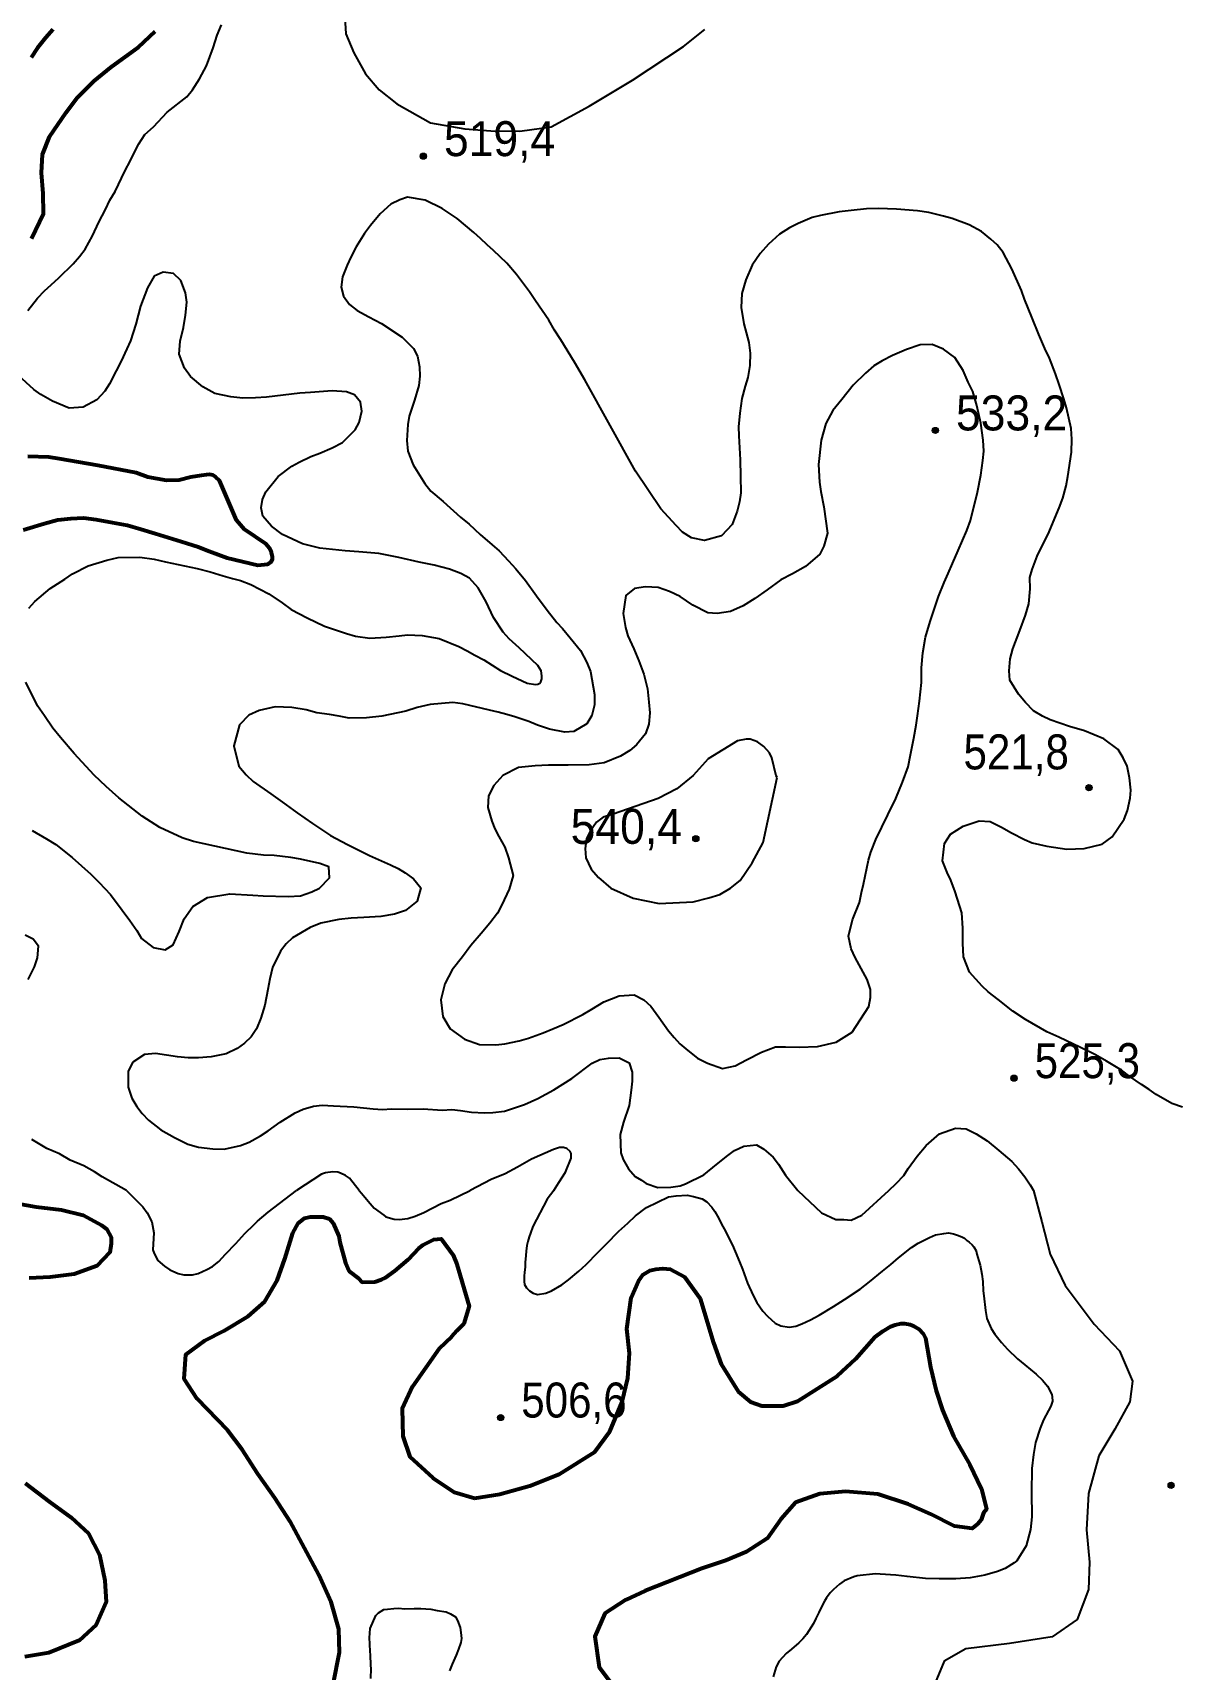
# Model space of a CAD drawing. Header units: metres. Extents: x 547833 to 556102, y 1844799 to 1850994.
# Drawn here: x 551355 to 551911, y 1847767 to 1848563 of the extents above; entities that cross this region are included whole.
import ezdxf

# ---------------------------------------------------------------- set-up
doc = ezdxf.new("R2010")
doc.units = ezdxf.units.M
doc.header["$LTSCALE"] = 6.8
for name, color, linetype, lineweight in [('1', 7, 'Continuous', 25), ('2', 7, 'Continuous', 53), ('5', 7, 'Continuous', 13)]:
    doc.layers.add(name, color=color, linetype=linetype, lineweight=lineweight)

msp = doc.modelspace()

# ---------------------------------------------------------------- hatches: boundary and pattern name
at = {"layer": '5'}
for points in [[(551545.95, 1848502.71, 1), (551542.95, 1848502.71, 1)], [(551794.75, 1848369.4, 1), (551791.75, 1848369.4, 1)], [(551869.35, 1848195.78, 1), (551866.35, 1848195.78, 1)], [(551678.34, 1848171, 1), (551675.34, 1848171, 1)], [(551832.95, 1848054.58, 1), (551829.95, 1848054.58, 1)], [(551583.52, 1847889.64, 1), (551580.52, 1847889.64, 1)], [(551909.27, 1847856.69, 1), (551906.27, 1847856.69, 1)]]:
    msp.add_hatch(color=256, dxfattribs=at).paths.add_polyline_path(points)

# ---------------------------------------------------------------- linework, layer by layer
at = {"layer": '1'}
for points in [[(551506.08, 1848572.8), (551506.85, 1848562.19), (551510.72, 1848552.87), (551516.26, 1848542.71), (551522.95, 1848534.91), (551531.61, 1848528.13), (551547.87, 1848518.88), (551564.53, 1848516.07), (551577.19, 1848515), (551591.3, 1848514.88), (551591.3, 1848514.88), (551606.63, 1848516.9), (551624.97, 1848527.03), (551646.01, 1848539.68), (551670.92, 1848556.02), (551681.22, 1848564.2)], [(551352.26, 1848427.74), (551356.96, 1848433.64), (551360.35, 1848437.18), (551363.63, 1848440.24), (551367.37, 1848443.5), (551374.32, 1848450.45), (551377.39, 1848453.95), (551380.16, 1848457.43), (551383.68, 1848463.98), (551386.71, 1848470.64), (551389.96, 1848476.85), (551392.13, 1848481.36), (551394.65, 1848485.59), (551399.38, 1848495.45), (551402.1, 1848500.65), (551404.17, 1848504.67), (551406.24, 1848508.7), (551409.04, 1848513.28), (551413.36, 1848516.93), (551419.97, 1848524.15), (551429.55, 1848531.55), (551432.31, 1848535.02), (551435.66, 1848540.3), (551439.04, 1848546.68), (551442.32, 1848555.42), (551444.31, 1848561.49), (551446.42, 1848566.62)], [(551703.14, 1848401.03), (551702.08, 1848395.07), (551700.8, 1848390.98), (551699.12, 1848384.94), (551698.2, 1848377.73), (551697.52, 1848371.18), (551697.7, 1848366.78), (551698.39, 1848355.18), (551698.51, 1848347.14), (551698.63, 1848339.1), (551698.02, 1848334.77), (551696.95, 1848330.22), (551694.54, 1848323.63), (551689.32, 1848318.15), (551681.05, 1848315.95), (551674.74, 1848317.28), (551670.33, 1848319.94), (551667.27, 1848323.23), (551659.91, 1848331.37), (551647.59, 1848349.64), (551622.93, 1848393.99), (551617.86, 1848402.58), (551611.25, 1848413.51), (551608.19, 1848418.22), (551605.44, 1848422.96), (551599.01, 1848432.34), (551595.98, 1848436.73), (551593.17, 1848440.67), (551589.66, 1848445.17), (551584.93, 1848450.64), (551578.54, 1848456.86), (551575.39, 1848459.66), (551572.19, 1848462.77), (551569.03, 1848465.57), (551560.84, 1848472.38), (551553.65, 1848477.25), (551545.29, 1848481.35), (551536.77, 1848482.76), (551532.96, 1848481.53), (551528.63, 1848479.31), (551523.48, 1848474.62), (551518.74, 1848469.03), (551515.88, 1848465.07), (551511.87, 1848458.62), (551509.28, 1848453.59), (551507.35, 1848449.74), (551505.14, 1848444.12), (551504.46, 1848438.99), (551505.58, 1848434.69), (551508.57, 1848430.61), (551512.22, 1848427.71), (551517.94, 1848424.57), (551524.15, 1848421.32), (551534.21, 1848414.73), (551539.74, 1848409.2), (551541.58, 1848405.46), (551542.63, 1848400.37), (551542.68, 1848395.79), (551542.24, 1848391.32), (551540.21, 1848384.14), (551537.62, 1848376.27), (551536.98, 1848372.25), (551536.44, 1848364.45), (551536.87, 1848359.29), (551539.51, 1848352.64)], [(551845.31, 1848230.51), (551840.91, 1848233.17), (551836.98, 1848237.14), (551833.68, 1848241.19), (551829.44, 1848247.97), (551829.08, 1848252.51), (551829.52, 1848258.4), (551830.86, 1848263.29), (551834.27, 1848272.21), (551837.06, 1848279.63), (551838.64, 1848285.18), (551839.25, 1848292.35), (551839.1, 1848297.86), (551840.23, 1848301.78), (551842.65, 1848308.37), (551848.58, 1848320.09), (551850.41, 1848324.88), (551853.41, 1848331.85), (551855.09, 1848336.46), (551856.78, 1848342.5), (551857.53, 1848347), (551859.34, 1848358.89), (551859.57, 1848365.23), (551859.14, 1848370.4), (551856.9, 1848380.41), (551855.61, 1848384.84), (551853.41, 1848391.7), (551851.56, 1848396.85), (551848.64, 1848404.58), (551846.37, 1848409.21), (551843.55, 1848416), (551840.07, 1848424.45), (551836.55, 1848433.21), (551835.12, 1848437.47), (551830.45, 1848447.99), (551826.24, 1848455.88), (551823.29, 1848459.65), (551820.13, 1848462.45), (551815.62, 1848466.05), (551809.72, 1848469.32), (551801.46, 1848472.49), (551797.23, 1848473.59), (551790.09, 1848475.31), (551784.48, 1848476.09), (551774.42, 1848477.01), (551765.55, 1848477.27), (551759.73, 1848477.08), (551752.25, 1848476.23), (551746.46, 1848475.73), (551737.35, 1848473.91), (551733.37, 1848472.83), (551726.58, 1848470.01), (551722.4, 1848467.95), (551717.55, 1848464.72), (551712.09, 1848459.99), (551708.18, 1848455.45), (551704.24, 1848449.79), (551701.11, 1848442.64), (551699.18, 1848435.95), (551698.85, 1848429.13), (551700.22, 1848421.23), (551701.34, 1848416.93), (551702.66, 1848412.19), (551703.26, 1848406.89), (551703.14, 1848401.03)], [(551549.77, 1848303.91), (551542.49, 1848305.45), (551532.61, 1848307.65), (551528.42, 1848308.44), (551522.77, 1848309.53), (551513.03, 1848310.48), (551506.51, 1848310.85), (551500.27, 1848311.56), (551494.21, 1848312.14), (551485.75, 1848314.34), (551475.93, 1848318.75), (551470.73, 1848322.9), (551466.38, 1848327.77), (551465.61, 1848331.79), (551466.26, 1848335.81), (551467.88, 1848339.63), (551473.83, 1848347.09), (551480.54, 1848351.96), (551484.1, 1848353.94), (551489.78, 1848356.79), (551494.18, 1848358.4), (551500.2, 1848360.98), (551505.11, 1848363.59), (551511.37, 1848369.66), (551513.34, 1848373.2), (551514.61, 1848378.71), (551513.94, 1848383.22), (551511.02, 1848386.68), (551507.07, 1848388.12), (551500.07, 1848388.59), (551489.57, 1848387.88), (551484.41, 1848387.45), (551476.3, 1848386.53), (551468.2, 1848385.61), (551462.86, 1848385.32), (551456.73, 1848385.1), (551450.97, 1848385.71), (551443.21, 1848387.36), (551437.31, 1848390.64), (551431.37, 1848395.65), (551428.38, 1848399.73), (551425.87, 1848406.55), (551426.28, 1848412.76), (551427.89, 1848419.41), (551428.95, 1848425.38), (551429.49, 1848431.75), (551428.82, 1848436.26), (551426.56, 1848442.32), (551423.02, 1848445.7), (551418.06, 1848446.25), (551413.7, 1848444.33), (551410.38, 1848438.74), (551406.97, 1848429.83), (551404.81, 1848421.06), (551402.09, 1848413.01), (551400.33, 1848409.03), (551397.54, 1848403.02), (551395.22, 1848398.34), (551391.98, 1848392.13), (551389.7, 1848388.56), (551385.76, 1848384.32), (551379.22, 1848380.74), (551372.32, 1848380.27), (551364.21, 1848383.62), (551358.62, 1848386.93), (551355.19, 1848389.38), (551347.79, 1848396.12)], [(551754.33, 1848113.2), (551752.28, 1848117.39), (551750.95, 1848123.56), (551753.04, 1848131.53), (551756.35, 1848139.96), (551757.38, 1848144.81), (551758.34, 1848148.87), (551760.81, 1848160.52), (551761.95, 1848164.44), (551764.25, 1848170.54), (551770.15, 1848182.58), (551773.98, 1848190.59), (551777.19, 1848198.53), (551779.98, 1848205.96), (551781.21, 1848211.78), (551782.82, 1848219.86), (551783.85, 1848226.13), (551784.6, 1848230.64), (551785.52, 1848237.85), (551786.54, 1848246.96), (551786.53, 1848254.07), (551787.13, 1848261.24), (551788.47, 1848268.97), (551790.77, 1848276.5), (551794.77, 1848288.63), (551797.45, 1848295.57), (551799.49, 1848299.91), (551801.63, 1848304.73), (551804.38, 1848311.04), (551808.49, 1848320.82), (551810.31, 1848325.61), (551813.64, 1848339.41), (551815.39, 1848347.66), (551816.31, 1848354.87), (551816.75, 1848359.34), (551816.46, 1848364.68), (551815.37, 1848372.92), (551813.45, 1848381.54), (551811.42, 1848388.26), (551809.16, 1848392.9), (551806.79, 1848398.47), (551802.76, 1848404.81), (551797.24, 1848408.92), (551791.62, 1848411.12), (551785.8, 1848410.94), (551779.25, 1848408.77), (551772.33, 1848405.78), (551767.41, 1848403.17), (551763.26, 1848400.8), (551759.25, 1848397.19), (551753.27, 1848391.46), (551747.74, 1848384.52), (551743.45, 1848379.14), (551740.07, 1848372.75), (551737.66, 1848364.74), (551736.48, 1848352.92), (551736.98, 1848344.3), (551737.65, 1848339.79), (551738.98, 1848332.21), (551740.74, 1848319.46), (551739.09, 1848313.11), (551737.16, 1848309.26), (551730.11, 1848303.25), (551723.88, 1848299.71), (551718.2, 1848296.85), (551711.49, 1848291.99), (551705.5, 1848287.68), (551699.9, 1848284.2), (551693.74, 1848281.45), (551687.22, 1848280.39), (551682.75, 1848280.83), (551675.4, 1848284.42), (551669.22, 1848288.77), (551664.05, 1848291.19), (551658.47, 1848293.08), (551652.44, 1848293.34), (551647, 1848292.57), (551642.81, 1848289.1), (551641.59, 1848280.43), (551642.67, 1848273.61), (551643.76, 1848269.62), (551646.68, 1848263.32), (551649.09, 1848257.44), (551651.56, 1848250.93), (551653.31, 1848243.86), (551654.05, 1848237.32), (551654.48, 1848232.15), (551654.01, 1848226.57), (551652.32, 1848221.96), (551648.03, 1848216.58), (551644.71, 1848213.84), (551640.28, 1848211.12), (551632.29, 1848207.85), (551624.98, 1848206.86), (551614.89, 1848206.67), (551605.26, 1848206.68), (551598.81, 1848206.42), (551590.71, 1848205.5), (551583.09, 1848201.64), (551578.74, 1848196.88), (551576.15, 1848191.85)], [(551539.51, 1848352.64), (551545.11, 1848343.64), (551548.07, 1848339.87), (551554, 1848334.86), (551562.44, 1848327.29), (551566.78, 1848323.84), (551572.09, 1848318.75), (551577.86, 1848313.88), (551581.36, 1848310.81), (551585.84, 1848306.1), (551589.46, 1848302.09), (551594.04, 1848296.45), (551599.46, 1848289.01), (551604.68, 1848282.03), (551609.3, 1848276.08), (551612.01, 1848273.07), (551615.83, 1848268.61), (551620.8, 1848262.38), (551623.83, 1848256.56), (551625.74, 1848252.2), (551627.64, 1848241.05), (551627.58, 1848235.99), (551626.28, 1848230.79), (551623.89, 1848226.73), (551617.53, 1848223.01), (551613.12, 1848222.82), (551605.71, 1848224.19), (551599.95, 1848226.23), (551595.65, 1848227.95), (551588.92, 1848230.19), (551585, 1848231.32), (551580.77, 1848232.42), (551576.54, 1848233.52), (551563.58, 1848236.47), (551558.76, 1848237.19), (551547.81, 1848236.26), (551541.51, 1848234.76), (551535.86, 1848233.01), (551524.29, 1848230.6), (551516.81, 1848229.75), (551508.46, 1848229.59), (551503.47, 1848230.45), (551498.79, 1848231.34), (551492.69, 1848232.23), (551487.49, 1848233.53), (551480.55, 1848234.8), (551472.48, 1848234.99), (551464.62, 1848233.31), (551459.67, 1848231.01), (551455.14, 1848226.39), (551452.35, 1848216.13), (551454.73, 1848206.29), (551458.38, 1848201.97), (551461.75, 1848198.72), (551470.32, 1848192.74), (551475.98, 1848188.8), (551483.2, 1848183.62), (551490.59, 1848178.3), (551499.3, 1848172.5), (551507.52, 1848168.22), (551518.24, 1848162.8), (551522.71, 1848160.94), (551528.54, 1848158.29), (551532.22, 1848156.49), (551535.62, 1848154.35)], [(551352.72, 1848282.99), (551355.66, 1848286.33), (551363.16, 1848292.55), (551370.22, 1848297.14), (551374.03, 1848299.78), (551381.64, 1848303.64), (551390.65, 1848306.4), (551396.19, 1848307.66), (551406.76, 1848307.75), (551413.65, 1848306.8), (551419.17, 1848305.53), (551434.52, 1848302.37), (551440.87, 1848300.72), (551447.25, 1848298.76), (551451.65, 1848297.52), (551455.57, 1848296.39), (551460.67, 1848294.6), (551469.41, 1848289.91), (551475.9, 1848285.59), (551480.21, 1848282.44), (551487.94, 1848278.27), (551496.44, 1848274.34), (551507.12, 1848270.65), (551511.53, 1848269.41), (551518.42, 1848268.46), (551526.43, 1848268.89), (551532.66, 1848269.6), (551536.72, 1848270.06), (551543.86, 1848269.76), (551552.07, 1848268.33), (551561.68, 1848264.36), (551565.7, 1848262.29), (551569.41, 1848260.19), (551573.79, 1848257.84), (551581.94, 1848252.76), (551587.63, 1848249.93), (551594.94, 1848246.56), (551598.87, 1848245.94), (551600.11, 1848246.04), (551601.04, 1848246.56), (551601.56, 1848247.29), (551602.08, 1848248.63), (551602.08, 1848250.08), (551601.66, 1848252.56), (551600.11, 1848255.15), (551590.96, 1848263.73), (551586.2, 1848268.09), (551583.15, 1848271.37), (551578.56, 1848278.43), (551575.01, 1848286.08), (551571.08, 1848292.9), (551566.91, 1848297.64), (551562.71, 1848299.85), (551557.09, 1848302.05), (551549.77, 1848303.91)], [(551382.84, 1848153.77), (551386.94, 1848149.66), (551392.49, 1848143.81), (551398.09, 1848136.24), (551401.81, 1848131.29), (551405.22, 1848126.31), (551407.55, 1848122.47), (551413.1, 1848118.04), (551419.06, 1848116.98), (551422.9, 1848119.31), (551425.8, 1848125.8), (551428.25, 1848132.08), (551432.46, 1848138.08), (551439.56, 1848142.36), (551450.4, 1848144.22), (551461.52, 1848143.59), (551466.62, 1848143.22), (551478.82, 1848142.86), (551484.78, 1848143.22), (551490.25, 1848145.1), (551493.98, 1848146.95), (551498.79, 1848151.92), (551498.5, 1848157.25), (551494.2, 1848158.97), (551484.81, 1848161.07), (551479.99, 1848161.78), (551471.98, 1848162.77), (551466.75, 1848162.97), (551458.74, 1848163.96), (551432.84, 1848169.55), (551427.26, 1848171.44), (551416.44, 1848176.37), (551407.76, 1848181.86), (551396.48, 1848190.85), (551390.33, 1848196.31), (551384.5, 1848201.8), (551374.77, 1848212.39), (551368.21, 1848220.17), (551364.39, 1848224.63), (551360.39, 1848230.65), (551356.98, 1848235.63), (551351.27, 1848246.99)], [(551913.27, 1848040.52), (551908.17, 1848042.31), (551900.57, 1848046.66), (551897.14, 1848049.12), (551893.39, 1848051.53), (551887.73, 1848055.47), (551883.6, 1848058.48), (551876.32, 1848062.86), (551871.08, 1848065.9), (551863.72, 1848069.49), (551853.21, 1848074.45), (551847.38, 1848077.11), (551837.08, 1848083.05), (551830.94, 1848087.09), (551823.82, 1848092.75), (551818.96, 1848096.62), (551815.98, 1848099.29), (551809.83, 1848106.17), (551806.93, 1848113.58), (551806.5, 1848120.16), (551806.63, 1848127.44), (551806.09, 1848134.96), (551802.88, 1848145.17), (551800.82, 1848150.78), (551798.98, 1848154.52), (551796.75, 1848160.27), (551797.7, 1848168.58), (551800.5, 1848173.17), (551806.69, 1848177.03), (551814.45, 1848179.64), (551819.85, 1848179.31), (551825.37, 1848176.62), (551830.26, 1848173.85), (551836.47, 1848170.61), (551840.29, 1848168.99), (551847.43, 1848167.27), (551857.06, 1848165.84), (551865.55, 1848166.17), (551874.32, 1848168.27), (551879.12, 1848171.81), (551884.93, 1848180.52), (551886.51, 1848184.65), (551887.88, 1848190.65), (551888.22, 1848194.64), (551887.55, 1848200.56), (551886.43, 1848206.27), (551884.55, 1848210.32), (551882.05, 1848214.3), (551875.14, 1848219.52), (551865.7, 1848223.35), (551858.35, 1848225.51), (551848.99, 1848228.72), (551845.31, 1848230.51)], [(551576.15, 1848191.85), (551575.85, 1848186.13), (551577.7, 1848179.55), (551579.23, 1848175.78), (551581.08, 1848172.04), (551584.04, 1848166.85), (551585.88, 1848161.69), (551588.12, 1848153.1), (551586.2, 1848146.41), (551582.64, 1848138.75), (551580.4, 1848134.86), (551576.7, 1848129.86), (551572.52, 1848124.97), (551567.51, 1848119.03), (551563.4, 1848113.51), (551558.42, 1848107.26), (551554.94, 1848100.39), (551552.98, 1848092.59), (551553.9, 1848084.49), (551557.41, 1848078.57), (551564.46, 1848073.52), (551571.7, 1848070.87), (551579.61, 1848070.82), (551583.97, 1848071.32), (551591.07, 1848072.75), (551595.5, 1848074.04), (551602.64, 1848076.59), (551607.31, 1848078.54), (551612.43, 1848080.7), (551621.99, 1848085.57), (551626.28, 1848088.11), (551632.2, 1848091.62), (551639.61, 1848094.52), (551646.81, 1848095.02), (551651.5, 1848092.71), (551655, 1848089.63), (551658.93, 1848084.23), (551663.62, 1848077.66), (551666.37, 1848074.34), (551669.08, 1848071.33), (551672.93, 1848067.98), (551677.62, 1848064.24), (551682.47, 1848061.8), (551689.86, 1848059.32), (551696.02, 1848060.65), (551701.39, 1848063.47), (551708.69, 1848067.29), (551715.51, 1848069.8), (551720.4, 1848069.88), (551727.05, 1848069.69), (551736.03, 1848069.92), (551745.1, 1848072.05), (551752.75, 1848077.02), (551760.93, 1848089.38), (551761.63, 1848093.78), (551761.63, 1848097.72), (551760.01, 1848102.59), (551754.33, 1848113.2)], [(551354.38, 1848175.02), (551361.32, 1848170.91), (551365.9, 1848168.12), (551373.88, 1848161.76), (551382.84, 1848153.77)], [(551535.62, 1848154.35), (551539.58, 1848151.49), (551543.22, 1848147.16), (551541.44, 1848140.64), (551535.8, 1848136.06), (551530.47, 1848134.35), (551523.82, 1848133.12), (551515.5, 1848132.65), (551509.37, 1848132.43), (551503.44, 1848131.76), (551494.65, 1848129.97), (551489.52, 1848127.81), (551480.94, 1848122.73), (551477.79, 1848119.85), (551475.03, 1848116.38), (551471.2, 1848108.37), (551469.93, 1848102.85), (551468.94, 1848097.69), (551467.43, 1848090.1), (551465.47, 1848083.72), (551463.36, 1848078.58), (551460.81, 1848074.66), (551457.52, 1848071.6), (551454.03, 1848069), (551448.63, 1848066.49), (551441.39, 1848064.88), (551435.12, 1848064.49), (551430.23, 1848064.41), (551424.97, 1848064.91), (551414.36, 1848066.55), (551408.88, 1848066.09), (551403.31, 1848062.3), (551400.97, 1848057.93), (551401.05, 1848050.2), (551402.76, 1848044.87), (551405.27, 1848040.89), (551407.87, 1848037.4), (551410.93, 1848034.11), (551416.83, 1848029.41), (551423.56, 1848025.75), (551430.08, 1848022.55), (551435.15, 1848021.07), (551442.18, 1848020.28), (551447.73, 1848020.12), (551455.59, 1848021.8), (551459.81, 1848023.55), (551465.32, 1848026.54), (551468.98, 1848029.01), (551474.83, 1848033.14), (551482.2, 1848037.77), (551486.11, 1848039.48), (551491, 1848040.98), (551495.36, 1848041.47), (551500.77, 1848041.14), (551510.61, 1848040.67), (551520.04, 1848039.69), (551524.65, 1848039.42), (551529.05, 1848039.6), (551536.95, 1848039.55), (551544.36, 1848039.6), (551553.58, 1848039.07), (551558.29, 1848039.29), (551562.45, 1848038.81), (551567.76, 1848037.99), (551574.1, 1848037.76)], [(551352.49, 1848102.49), (551355.43, 1848108.66), (551356.97, 1848113.1), (551357.45, 1848118.68), (551354.84, 1848122.18), (551350.99, 1848124.11)], [(551574.1, 1848037.76), (551578.19, 1848037.91), (551583.8, 1848038.55), (551593.53, 1848041.86), (551600, 1848044.65), (551607.9, 1848048.86), (551616.58, 1848054.42), (551626.47, 1848061.86), (551630.21, 1848063.7), (551634.4, 1848064.34), (551639.6, 1848064.45), (551644.46, 1848062), (551645.92, 1848057.43), (551645.93, 1848053.17), (551645.49, 1848048.7), (551644.44, 1848041.31), (551641.72, 1848033.27), (551640.03, 1848027.24), (551640.33, 1848018.24), (551641.46, 1848014.99), (551644.15, 1848010.46), (551647.41, 1848006.84), (551650.52, 1848005), (551652.78, 1848003.39), (551658.43, 1848001.41), (551664.65, 1848001.55), (551669.18, 1848002.26), (551671.86, 1848003.25), (551680.79, 1848007.54), (551686.84, 1848012.65), (551692.34, 1848017.06), (551695.7, 1848019.49), (551700.2, 1848021.58), (551706.3, 1848022.12), (551709.84, 1848020.15), (551714.38, 1848016.24), (551717.05, 1848012.8), (551720.35, 1848007.44), (551726.37, 1848000)], [(551400.16, 1848000), (551388.44, 1848006.63), (551384.65, 1848009.08), (551379.5, 1848011.9), (551372.85, 1848014.8), (551367.62, 1848017.83), (551361.48, 1848020.45), (551354.19, 1848024.84)], [(551770.62, 1848000), (551774.1, 1848003.45), (551777.92, 1848007.34), (551780.06, 1848010.74), (551784.34, 1848016.75), (551788.78, 1848021.83), (551795.25, 1848027.46), (551803.05, 1848030.27), (551808.27, 1848029.92), (551813.12, 1848027.53), (551818.43, 1848024.15), (551824.02, 1848019.42), (551830.3, 1848014.13), (551833.64, 1848010.44), (551836.69, 1848006.66), (551839.32, 1848002.72), (551840.94, 1848000)], [(551607.8, 1848000), (551610.32, 1848003.82), (551613.53, 1848008.92), (551616.24, 1848015.7), (551616.24, 1848017.89), (551615.74, 1848018.99), (551614.1, 1848020.45), (551612.47, 1848020.94), (551610.59, 1848020.81), (551607.7, 1848019.96), (551597.02, 1848015.26), (551590.2, 1848011.32), (551584.25, 1848008.12), (551577.41, 1848005.33), (551567.16, 1848000)], [(551513.19, 1848000), (551508.62, 1848006.05), (551506.56, 1848007.35), (551504.18, 1848008.44), (551502.88, 1848008.87), (551500.39, 1848008.98), (551496.92, 1848008.65), (551494.97, 1848008), (551482.75, 1848000)], [(551400.16, 1848000), (551408.22, 1847992.1), (551410.3, 1847989.06), (551412.57, 1847984.7), (551413.52, 1847979.39), (551413.04, 1847971.21), (551413.62, 1847969.41), (551415.37, 1847966.02), (551418.66, 1847963.17), (551421.22, 1847961.35), (551425.39, 1847959.59), (551428.06, 1847959.03), (551432.27, 1847959.01), (551435.05, 1847959.7), (551439.18, 1847961.53), (551441.98, 1847963.08), (551445.05, 1847965.54), (551448.25, 1847969), (551453.35, 1847974.29), (551457.68, 1847979.03), (551462.23, 1847983.39), (551463.93, 1847985.09), (551469.05, 1847989.46), (551482.75, 1848000)], [(551513.19, 1848000), (551514.43, 1847998.69), (551516.01, 1847996.76), (551518.6, 1847993.59), (551520.59, 1847991.33), (551525.3, 1847988.02), (551526.26, 1847987.26), (551530.23, 1847986.1), (551532.73, 1847985.89), (551536.9, 1847986.36), (551540.48, 1847987.51), (551544.62, 1847989.34), (551553.18, 1847993.64), (551557.54, 1847995.35), (551567.16, 1848000)], [(551607.8, 1848000), (551604.53, 1847995.71), (551597.71, 1847982.47), (551596.46, 1847979.23), (551595.79, 1847977.54), (551595.19, 1847975.12), (551594.79, 1847973.21), (551594.36, 1847970.44), (551594.23, 1847968.32), (551593.99, 1847964.94), (551593.86, 1847962.82), (551593.54, 1847960.18), (551593.49, 1847958.44), (551593.41, 1847956.94), (551593.41, 1847955.83), (551593.58, 1847954.36), (551594.64, 1847952.62), (551596.03, 1847951.29), (551597.78, 1847950.13), (551599.95, 1847949.5), (551603.98, 1847950.08), (551606.7, 1847951.26), (551611.7, 1847954.18), (551614.9, 1847956.53), (551620.01, 1847960.7), (551623.59, 1847964.08), (551629.26, 1847969.81), (551633.25, 1847973.98), (551639.5, 1847980.14), (551643.76, 1847984.1), (551647.56, 1847987.75), (551652.94, 1847991.71), (551663.51, 1847996.87), (551667.29, 1847997.42), (551672.59, 1847997.65), (551675.75, 1847997.14), (551679.97, 1847996.01), (551682.26, 1847994.41), (551684.66, 1847991.83), (551686.13, 1847989.77), (551687.39, 1847987.43), (551689.93, 1847982.51), (551691.18, 1847980.17), (551693.1, 1847976.42), (551694.68, 1847973.38), (551696.02, 1847970.31), (551698.07, 1847965.34), (551699.47, 1847961.78), (551701.99, 1847954.87), (551702.81, 1847953.1), (551704.97, 1847948.27), (551706.52, 1847945.47)], [(551726.37, 1848000), (551737.95, 1847989.14), (551744.83, 1847985.88), (551748.68, 1847985.88), (551752.26, 1847985.6), (551757.48, 1847988.05), (551770.62, 1848000)], [(551840.94, 1848000), (551845.03, 1847984.81), (551848.94, 1847968.97), (551856.24, 1847953.82), (551870.45, 1847935.03), (551882.71, 1847922), (551889.05, 1847907.39), (551887.73, 1847897.24), (551880.4, 1847883.93), (551872.65, 1847870.97), (551867.7, 1847852.74), (551866.71, 1847835.09), (551868.11, 1847819.27), (551867.66, 1847806.1), (551862.05, 1847791.43), (551850, 1847783.05), (551829.2, 1847779.78), (551808.05, 1847777.26), (551797.43, 1847771.24), (551793.17, 1847760.63)], [(551706.52, 1847945.47), (551709.47, 1847941.34), (551711.73, 1847938.87), (551715.33, 1847935.56), (551718.22, 1847934.15), (551722.14, 1847933.48), (551725.43, 1847933.98), (551728.39, 1847935.18), (551732.63, 1847937.15), (551736.7, 1847939.47), (551743.8, 1847943.62), (551749.12, 1847946.95), (551756.73, 1847952.03), (551761.29, 1847955.52), (551767.51, 1847960.81), (551771.61, 1847964), (551775.33, 1847967.28), (551781.71, 1847972.21), (551784.81, 1847974.42), (551790.32, 1847977.16), (551793.29, 1847978.36), (551797.42, 1847979.08), (551799.62, 1847979.33), (551802.02, 1847978.98), (551804.47, 1847978.14), (551806.43, 1847977.25), (551807.46, 1847976.87), (551808.58, 1847975.75), (551809.67, 1847974.89), (551811.06, 1847973.56), (551811.91, 1847972.66), (551813, 1847970.68), (551813.44, 1847968.99), (551814.29, 1847965.86), (551815.03, 1847963.72), (551815.77, 1847959.34), (551816.3, 1847955.8), (551816.44, 1847951.23), (551816.72, 1847948.79), (551817.52, 1847941.69), (551818.21, 1847937.8), (551820.37, 1847932.96), (551822.17, 1847930.19), (551825.37, 1847926.09), (551828.2, 1847922.94), (551833.08, 1847918.16), (551836.76, 1847915.23), (551842.24, 1847910.65), (551845.29, 1847907.77), (551847.72, 1847904.95), (551849.8, 1847900.84), (551850.04, 1847899.76), (551850.16, 1847897.66), (551849.32, 1847895.21), (551848.21, 1847892.98), (551845.74, 1847888.48), (551844.09, 1847884.45), (551841.9, 1847877.51), (551840.83, 1847871.69), (551840.11, 1847864.91), (551839.94, 1847853.24), (551840.05, 1847841.35), (551839.39, 1847835.2), (551837.31, 1847827.28), (551832.81, 1847819.96)], [(551832.81, 1847819.96), (551831.56, 1847818.95), (551827.16, 1847816.22), (551823.35, 1847814.79), (551817.24, 1847812.98), (551810.06, 1847811.8), (551803.18, 1847811.27), (551795.12, 1847811.22), (551788.4, 1847811.45), (551779.51, 1847812.3), (551774.09, 1847813.05), (551766.47, 1847813.55), (551764.11, 1847813.66), (551755.29, 1847812.66), (551753.61, 1847812.22), (551748.99, 1847810.33), (551746.57, 1847808.69), (551743.77, 1847806.02), (551742.09, 1847804.47), (551740.38, 1847802.04), (551739.32, 1847800.43), (551737.7, 1847797.27), (551736.62, 1847794.8), (551735.21, 1847791.91), (551733.99, 1847789.54), (551730.63, 1847784.2), (551728.89, 1847782.02), (551726.88, 1847780.06), (551723.38, 1847777.06), (551720.77, 1847774.9), (551717.35, 1847771.17), (551715.81, 1847768.39), (551714.49, 1847763.65)], [(551519, 1847762.77), (551519.07, 1847767.61), (551518.91, 1847769.08), (551518.78, 1847774.52), (551518.65, 1847775.75), (551518.45, 1847779.69), (551518.25, 1847782.52), (551518.59, 1847787.15), (551521.35, 1847793.41), (551522.58, 1847794.66), (551525.24, 1847796.33), (551526.95, 1847796.52), (551530.13, 1847796.88), (551532.61, 1847796.92), (551535.36, 1847796.73), (551539.93, 1847796.88), (551543.27, 1847796.88), (551548.03, 1847796.43), (551551.19, 1847795.92), (551555.49, 1847795.17), (551557.7, 1847794.3), (551559.99, 1847792.7), (551561.05, 1847790.97), (551562.31, 1847787.51), (551562.7, 1847785.2), (551563.03, 1847782.27), (551562.62, 1847780.36), (551561.52, 1847777.01), (551560.35, 1847774.15), (551558.38, 1847769.71), (551557.13, 1847766.47)]]:
    msp.add_lwpolyline(points, dxfattribs=at)
msp.add_lwpolyline([(551716.35, 1848200.68), (551715.86, 1848201.49), (551713.71, 1848210.33), (551712.63, 1848212.7), (551709.83, 1848215.72), (551706.82, 1848218.09), (551703.16, 1848219.38), (551701.22, 1848219.38), (551697.12, 1848218.52), (551682.83, 1848209.87), (551675.58, 1848201.64), (551667.61, 1848195.15), (551658.52, 1848190.48), (551636.6, 1848182.95), (551631.86, 1848181.44), (551628.63, 1848179.07), (551625.61, 1848174.75), (551623.67, 1848171.09), (551623.03, 1848166.13), (551623.46, 1848161.6), (551626.04, 1848156.21), (551629.49, 1848152.12), (551635.52, 1848146.95), (551646.34, 1848142.07), (551658.98, 1848139.48), (551675.58, 1848140.26), (551683.12, 1848142.2), (551688.51, 1848143.92), (551693.68, 1848146.94), (551698.42, 1848150.61), (551704.23, 1848159.23), (551709.62, 1848169.15)], close=True, dxfattribs=at)
at = {"layer": '2'}
for points in [[(551364.36, 1848564.23), (551360.87, 1848560.2), (551357, 1848555.34), (551353.89, 1848550.73)], [(551354.08, 1848462.66), (551359.81, 1848474.83), (551359.65, 1848484.6), (551358.83, 1848494.61), (551359.4, 1848503.52), (551362.84, 1848512.12), (551370.82, 1848523.92), (551376.18, 1848530.99), (551384.54, 1848539.36), (551392.5, 1848545.79), (551396.72, 1848548.95), (551400.66, 1848551.77), (551406.06, 1848555.7), (551414.18, 1848563.32)], [(551350.24, 1848321.08), (551360.32, 1848324.12), (551366.89, 1848325.97), (551373.13, 1848326.67), (551379.26, 1848326.89), (551385.5, 1848326.18), (551393.4, 1848324.71), (551400.51, 1848323.3), (551407.2, 1848321.38), (551414.06, 1848319.31), (551426.82, 1848315.39), (551435, 1848312.85), (551440.45, 1848310.78), (551449.19, 1848307.51), (551464.04, 1848303.99), (551468.92, 1848304.41), (551470.6, 1848305.67), (551471.16, 1848306.79), (551471.16, 1848308.05), (551470.6, 1848310), (551469.76, 1848312.24), (551468.09, 1848314.19), (551457.58, 1848321.25), (551453.58, 1848325.85), (551447.84, 1848339.34), (551445.33, 1848345.07), (551443.65, 1848346.75), (551442.12, 1848347.59), (551440.58, 1848348.01), (551439.05, 1848347.87), (551436.67, 1848347.45), (551431.51, 1848346.75), (551425.78, 1848345.21), (551419.64, 1848345.07), (551410.64, 1848346.71), (551404.89, 1848348.74), (551386.27, 1848352.36), (551367.49, 1848355.56), (551362.5, 1848356.41), (551352.21, 1848356.67)], [(551340.9, 1847994.79), (551356.27, 1847992.11), (551368.65, 1847990.66), (551379.09, 1847987.94), (551388.08, 1847983.12), (551390.67, 1847981.16), (551392.78, 1847977.28), (551392.78, 1847974.29), (551392.18, 1847969.8), (551385.9, 1847963.38), (551374.79, 1847959.39), (551363.13, 1847957.94), (551352.93, 1847957.44)], [(551500.57, 1847759.81), (551503.73, 1847775.5), (551503.36, 1847786.76), (551499.65, 1847799.98), (551493.61, 1847813.2), (551479.75, 1847839.17), (551472.23, 1847850.53), (551464.02, 1847862.2), (551456.43, 1847874.07), (551449.26, 1847883.52), (551434.54, 1847898.74), (551428.25, 1847908.42), (551429.11, 1847920.34), (551438.21, 1847927.09), (551447.55, 1847931.79), (551459.34, 1847938.97), (551467.37, 1847946.11), (551473.36, 1847956.28), (551477.1, 1847966.83), (551481.01, 1847979.36), (551483.7, 1847984.15), (551486.72, 1847986.55), (551489.44, 1847987.14), (551492.76, 1847987.14), (551495.78, 1847987.14), (551498.81, 1847986.25), (551500.62, 1847984.15), (551503.39, 1847977.87), (551503.85, 1847974.93), (551506.56, 1847964.85), (551508.45, 1847960.77), (551513.13, 1847957.28), (551514.76, 1847955.51), (551520.86, 1847955.56), (551524.11, 1847956.7), (551525.96, 1847957.56), (551530.51, 1847960.94), (551537.03, 1847966.48), (551542.26, 1847971.88), (551544.29, 1847973.54), (551549.58, 1847976.09), (551553.17, 1847976.5), (551559.01, 1847968.58), (551560.67, 1847964.22), (551566.76, 1847943.74), (551564.1, 1847935.12), (551560.71, 1847931.75), (551558.18, 1847928.87), (551552.21, 1847923.12), (551539.22, 1847904.76), (551534.23, 1847893.8), (551534.43, 1847880.57), (551537.9, 1847870.57), (551549.07, 1847860.28), (551559.46, 1847853.4), (551569.28, 1847850.48)], [(551569.28, 1847850.48), (551581.53, 1847852.39), (551596.15, 1847856.39), (551610.45, 1847862.04), (551627.79, 1847872.97), (551634.98, 1847882.88), (551641.02, 1847897.2), (551643.73, 1847908.81), (551644.56, 1847920.99), (551643.37, 1847932.68), (551645.46, 1847947.76), (551648.94, 1847955.88), (551651.17, 1847959.08), (551654.41, 1847961.05), (551657.39, 1847961.79), (551660.87, 1847962.03), (551664.35, 1847961.79), (551671.3, 1847958.1), (551679.01, 1847947.52), (551685.43, 1847926.01), (551689.22, 1847915.53), (551697.4, 1847902.25), (551703.36, 1847897.33), (551708.83, 1847895.37), (551713.3, 1847895.37), (551719.27, 1847895.37), (551726.22, 1847897.58), (551745.71, 1847909.98), (551754.53, 1847918.12), (551763.98, 1847928.81), (551767.78, 1847931.59), (551771.43, 1847933.92), (551773.69, 1847934.7), (551776.45, 1847935.29), (551778.42, 1847935.29), (551780.98, 1847934.9), (551782.65, 1847934.22), (551785.31, 1847932.56), (551787.28, 1847930.51), (551788.46, 1847928.17), (551790.84, 1847914.18), (551793.57, 1847902.67), (551796.73, 1847893.16), (551802.06, 1847880.51), (551809.99, 1847866.73), (551815.6, 1847855.02), (551818.02, 1847845.16), (551816.69, 1847843.35), (551815.4, 1847839.95), (551813.69, 1847837.82), (551811.11, 1847835.7), (551802.47, 1847836.77), (551791.03, 1847842.62), (551779.95, 1847847.47), (551765.23, 1847852.43), (551749.49, 1847853.76), (551737.03, 1847852.48), (551725.29, 1847848.29), (551718.16, 1847840.21), (551711.42, 1847830.87), (551701.51, 1847824.29), (551691.46, 1847820.16), (551679.69, 1847816.23), (551652.2, 1847805.45), (551642.83, 1847801.01)], [(551350.98, 1847857.7), (551362.63, 1847848.89), (551373.26, 1847841.13), (551381.68, 1847833.25), (551387.15, 1847822.83), (551389.72, 1847810.51), (551390.4, 1847799.94), (551385.55, 1847788.86), (551377.18, 1847781.29), (551362.54, 1847775.21), (551350.8, 1847773.36)], [(551642.83, 1847801.01), (551632.67, 1847794.4), (551627.7, 1847783.19), (551629.9, 1847768.36), (551638.02, 1847757.46), (551646.36, 1847751.52), (551656.42, 1847743.05), (551660.77, 1847733.28), (551663.23, 1847718.49), (551665.85, 1847705.66), (551671.54, 1847696.69), (551680.37, 1847688.73)]]:
    msp.add_lwpolyline(points, dxfattribs=at)
at = {"layer": '5'}
for centre in [(551544.45, 1848502.71), (551793.25, 1848369.4), (551867.85, 1848195.78), (551676.84, 1848171), (551831.45, 1848054.58), (551582.02, 1847889.64), (551907.77, 1847856.69)]:
    msp.add_circle(centre, 1.5, dxfattribs=at)

# ---------------------------------------------------------------- texts
for s, width, p in [('519,4', 0.95, (551554.45, 1848502.72)), ('533,2', 0.95, (551803.25, 1848369.41)), ('521,8', 0.9, (551806.9, 1848204.66)), ('540,4', 0.95, (551616.03, 1848168.47)), ('525,3', 0.9, (551841.45, 1848054.59)), ('506,6', 0.9, (551592.02, 1847889.64))]:
    msp.add_text(s, height=17, dxfattribs=dict(at, width=width)).set_placement(p)

doc.saveas('drawing.dxf')
